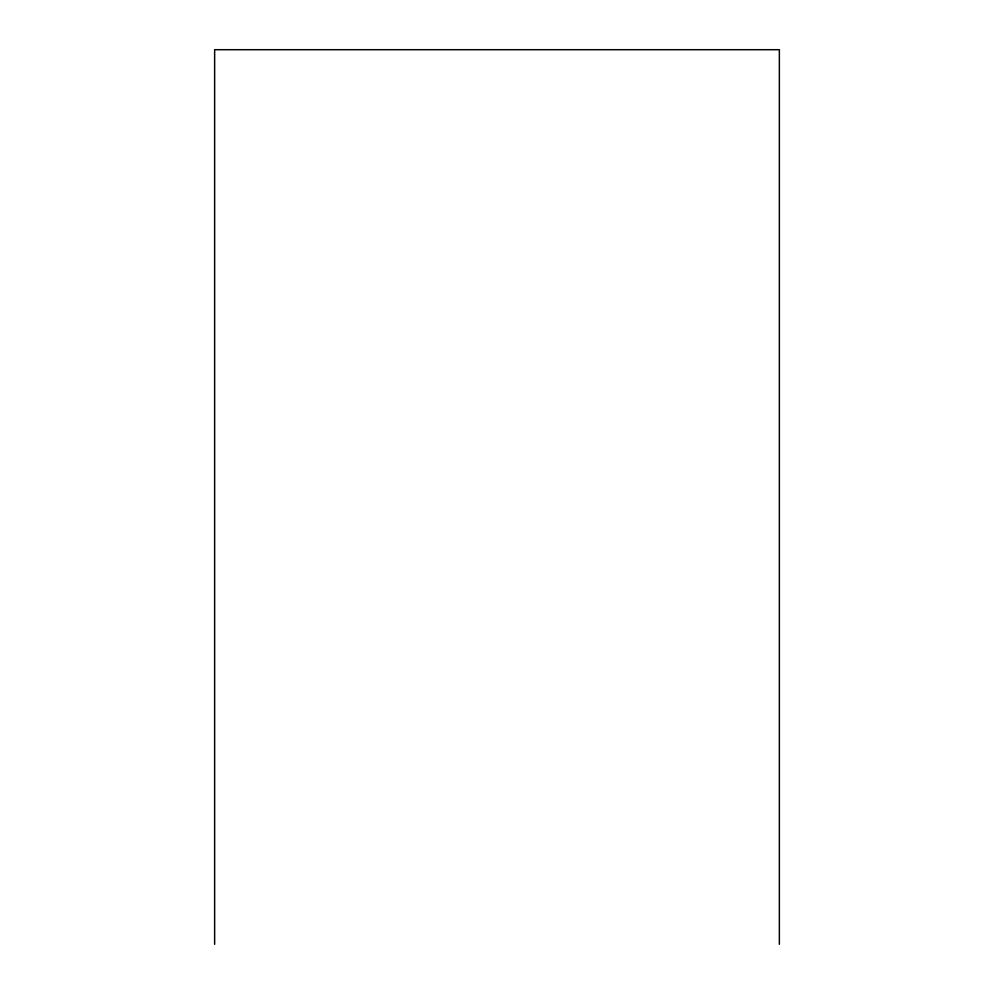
<?xml version="1.0" encoding="UTF-8"?>
<svg xmlns="http://www.w3.org/2000/svg" width="994" height="994" viewBox="0 0 994 994"><rect width="100%" height="100%" fill="white"/><g stroke="black" fill="none" stroke-linecap="round" stroke-linejoin="round"><path stroke-width="1.49" d="M779.358 944.3L779.358 49.7L214.642 49.7L214.642 944.3"/></g></svg>
